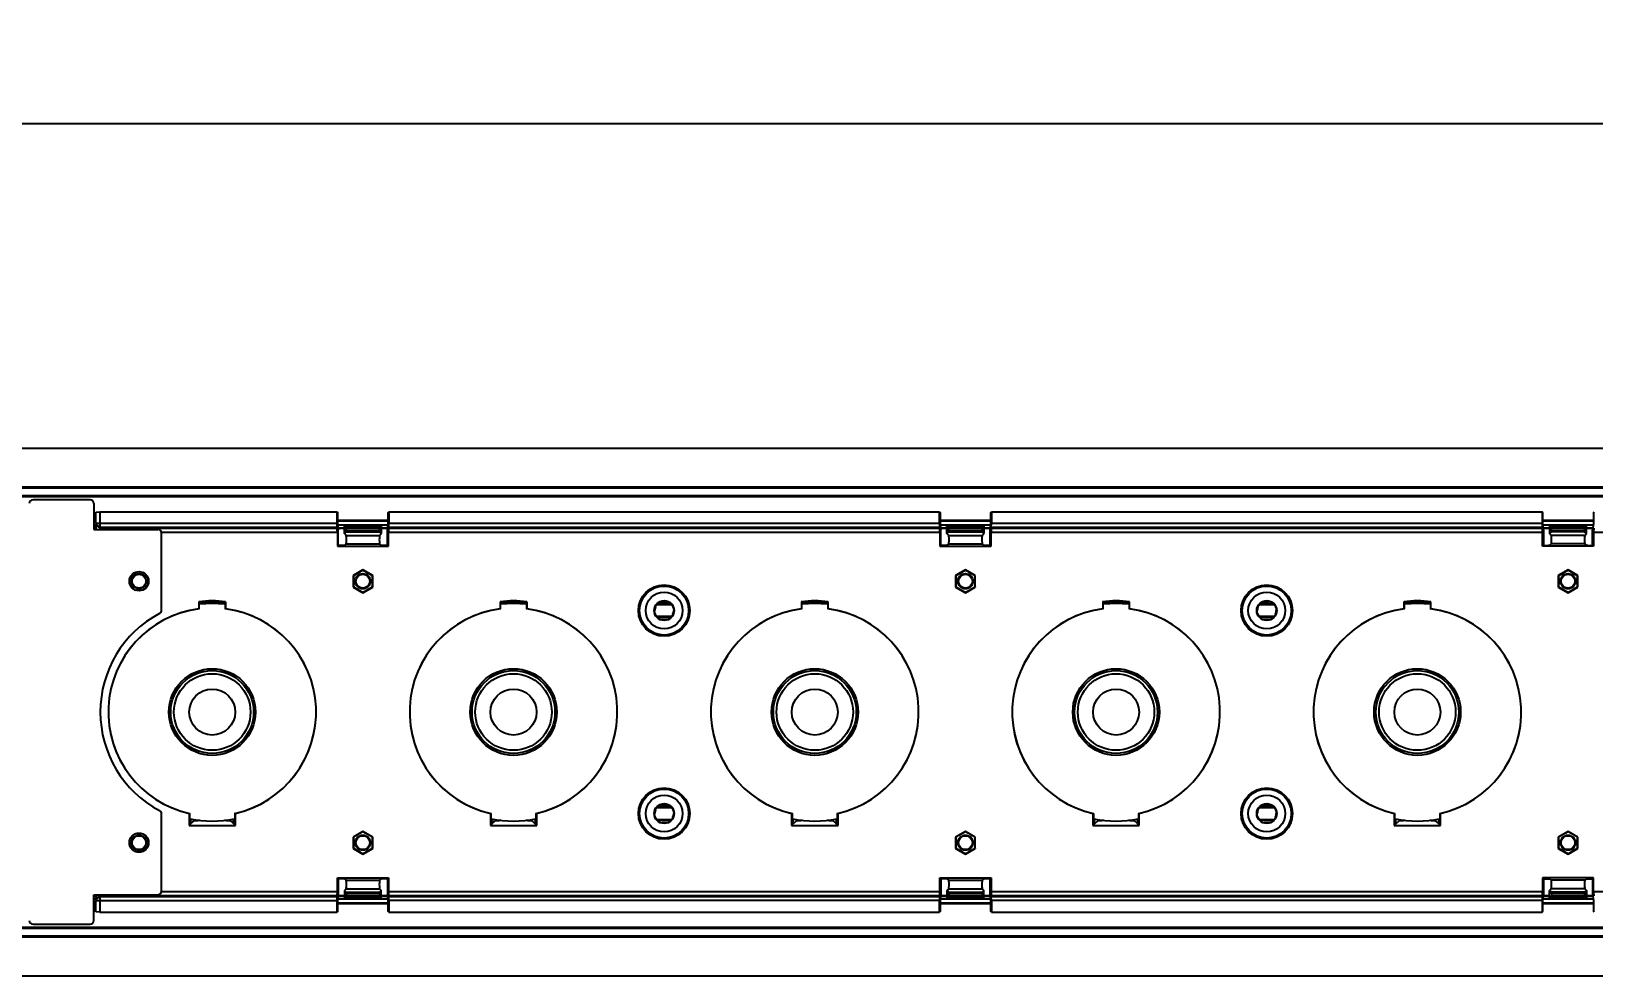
# Model space of a CAD drawing. Header units: inches. Extents: x 2.5 to 102.3, y 2 to 82.2.
# Drawn here: x 21.87 to 34.57, y 6.39 to 14.07 of the extents above; entities that cross this region are included whole.
import ezdxf

# ---------------------------------------------------------------- set-up
doc = ezdxf.new("R2010")
doc.units = ezdxf.units.IN
doc.header["$MEASUREMENT"] = 0
doc.layers.add('DIM', color=1, linetype='Continuous')
doc.styles.add('Arial', font='arial.ttf')
doc.dimstyles.new('ETC EU Metric & ANSI.50 Stacked', dxfattribs={"dimscale": 2.666667, "dimtxt": 0.5, "dimasz": 0.625, "dimexe": 0.5, "dimexo": 0.5, "dimgap": 0.166667, "dimtad": 0, "dimtih": 1, "dimtoh": 1, "dimdec": 0, "dimlfac": 25.4, "dimzin": 4, "dimdsep": 46, "dimtxsty": 'Arial', "dimcen": 0.25, "dimadec": 0, "dimazin": 0, "dimtfac": 0.75, "dimtdec": 0, "dimtofl": 0, "dimtmove": 0, "dimatfit": 3, "dimfxl": 1, "dimtolj": 1, "dimtzin": 0, "dimarcsym": 0})

# ---------------------------------------------------------------- blocks, each defined once
blk = doc.blocks.new('*D1')
at = {"layer": 'Defpoints', "color": 0, "transparency": 16777216}
for p in [(80.911, 13.319), (2.513, 10.68), (80.911, 10.68)]:
    blk.add_point(p, dxfattribs=at)
at = {"layer": 'DIM', "color": 0, "lineweight": -2, "transparency": 16777216}
for p, q in [((2.513, 11.18), (2.513, 13.819)), ((80.911, 11.18), (80.911, 13.819)), ((3.138, 13.319), (40.247, 13.319)), ((80.286, 13.319), (43.177, 13.319))]:
    blk.add_line(p, q, dxfattribs=at)
at = {"layer": 'DIM', "color": 0, "transparency": 16777216}
for points in [[(3.138, 13.424), (3.138, 13.215), (2.513, 13.319)], [(80.286, 13.424), (80.286, 13.215), (80.911, 13.319)]]:
    blk.add_solid(points, dxfattribs=at)
at = {"layer": 'DIM', "color": 0, "transparency": 16777216, "char_height": 0.5, "attachment_point": 5, "style": 'Arial'}
for s, insert in [('\\A1;1991mm', (41.712, 13.741)), ('\\A1;[78.40"]', (41.712, 12.832))]:
    blk.add_mtext(s, dxfattribs=dict(at, insert=insert))

msp = doc.modelspace()

# ---------------------------------------------------------------- linework, layer by layer
for p, q in [((3.363, 10.68), (80.063, 10.68)), ((3.363, 10.367), (80.063, 10.367)), ((80.063, 10.355), (3.363, 10.355)), ((3.363, 10.295), (80.063, 10.295)), ((80.063, 10.285), (3.363, 10.285)), ((22.345, 10.261), (21.882, 10.261)), ((22.376, 10.23), (22.376, 10.021)), ((22.376, 10.096), (22.393, 10.096)), ((22.393, 10.087), (22.376, 10.087)), ((22.376, 10.057), (22.394, 10.057)), ((22.394, 10.055), (22.376, 10.055)), ((22.393, 10.161), (22.423, 10.163)), ((22.393, 10.07), (22.393, 10.161)), ((22.393, 10.07), (24.353, 10.07)), ((22.394, 10.061), (22.423, 10.036)), ((22.394, 10.055), (22.394, 10.061)), ((22.394, 10.055), (22.423, 10.03)), ((22.423, 10.163), (24.353, 10.163)), ((22.423, 10.163), (22.423, 10.021)), ((24.353, 10.07), (24.353, 10.163)), ((24.353, 10.163), (24.358, 10.157)), ((24.358, 10.157), (24.358, 10.068)), ((24.358, 10.096), (24.769, 10.096)), ((24.769, 10.087), (24.358, 10.087)), ((24.358, 10.068), (24.363, 10.018)), ((24.359, 10.057), (24.768, 10.057)), ((24.768, 10.055), (24.359, 10.055)), ((24.413, 9.986), (24.413, 10.055)), ((24.428, 10.041), (24.414, 10.055)), ((24.428, 10.041), (24.698, 10.041)), ((24.698, 10.041), (24.713, 10.055)), ((24.713, 10.055), (24.713, 9.986)), ((24.763, 10.018), (24.769, 10.068)), ((24.769, 10.157), (24.774, 10.163)), ((24.769, 10.068), (24.769, 10.157)), ((24.774, 10.163), (24.774, 10.07)), ((24.774, 10.163), (29.253, 10.163)), ((24.774, 10.07), (29.253, 10.07)), ((29.253, 10.07), (29.253, 10.163)), ((29.253, 10.163), (29.258, 10.157)), ((29.258, 10.157), (29.258, 10.068)), ((29.258, 10.096), (29.669, 10.096)), ((29.669, 10.087), (29.258, 10.087)), ((29.258, 10.068), (29.263, 10.018)), ((29.259, 10.057), (29.668, 10.057)), ((29.668, 10.055), (29.259, 10.055)), ((29.313, 9.986), (29.313, 10.055)), ((29.328, 10.041), (29.314, 10.055)), ((29.328, 10.041), (29.598, 10.041)), ((29.598, 10.041), (29.613, 10.055)), ((29.613, 10.055), (29.613, 9.986)), ((29.663, 10.018), (29.669, 10.068)), ((29.669, 10.157), (29.674, 10.163)), ((29.669, 10.068), (29.669, 10.157)), ((29.674, 10.163), (29.674, 10.07)), ((29.674, 10.163), (34.153, 10.163)), ((29.674, 10.07), (34.153, 10.07)), ((34.153, 10.163), (34.153, 10.07)), ((34.158, 10.157), (34.153, 10.163)), ((34.158, 10.068), (34.158, 10.157)), ((34.158, 10.096), (34.569, 10.096)), ((34.569, 10.087), (34.158, 10.087)), ((34.163, 10.018), (34.158, 10.068)), ((34.159, 10.057), (34.568, 10.057)), ((34.568, 10.055), (34.159, 10.055)), ((34.213, 10.055), (34.213, 9.986)), ((34.228, 10.041), (34.214, 10.055)), ((34.498, 10.041), (34.228, 10.041)), ((34.498, 10.041), (34.513, 10.055)), ((34.513, 9.986), (34.513, 10.055)), ((34.569, 10.068), (34.563, 10.018)), ((34.574, 10.163), (34.569, 10.157)), ((34.569, 10.157), (34.569, 10.068)), ((22.376, 10.034), (22.395, 10.034)), ((22.376, 10.031), (22.395, 10.031)), ((22.376, 10.021), (22.895, 10.021)), ((24.354, 10.036), (22.423, 10.036)), ((22.423, 10.03), (24.355, 10.03)), ((24.356, 9.996), (22.925, 9.996)), ((22.926, 9.364), (22.926, 9.99)), ((24.355, 10.03), (24.354, 10.036)), ((24.356, 9.996), (24.356, 9.884)), ((24.362, 10.034), (24.413, 10.034)), ((24.362, 10.031), (24.413, 10.031)), ((24.363, 9.891), (24.363, 10.018)), ((24.413, 9.986), (24.428, 10.001)), ((24.427, 9.972), (24.413, 9.986)), ((24.427, 9.972), (24.699, 9.972)), ((24.428, 10.001), (24.698, 10.001)), ((24.429, 10.011), (24.429, 10.031)), ((24.429, 10.031), (24.698, 10.031)), ((24.429, 10.011), (24.698, 10.011)), ((24.698, 10.011), (24.698, 10.031)), ((24.713, 9.986), (24.698, 10.001)), ((24.699, 9.972), (24.713, 9.986)), ((24.713, 10.034), (24.765, 10.034)), ((24.713, 10.031), (24.765, 10.031)), ((24.763, 9.891), (24.763, 10.018)), ((24.771, 9.884), (24.771, 9.996)), ((29.256, 9.996), (24.771, 9.996)), ((24.773, 10.036), (24.772, 10.03)), ((24.772, 10.03), (29.255, 10.03)), ((29.254, 10.036), (24.773, 10.036)), ((29.255, 10.03), (29.254, 10.036)), ((29.256, 9.996), (29.256, 9.884)), ((29.262, 10.034), (29.313, 10.034)), ((29.262, 10.031), (29.313, 10.031)), ((29.263, 9.891), (29.263, 10.018)), ((29.313, 9.986), (29.328, 10.001)), ((29.327, 9.972), (29.313, 9.986)), ((29.327, 9.972), (29.599, 9.972)), ((29.328, 10.001), (29.598, 10.001)), ((29.329, 10.031), (29.598, 10.031)), ((29.329, 10.011), (29.329, 10.031)), ((29.329, 10.011), (29.598, 10.011)), ((29.598, 10.011), (29.598, 10.031)), ((29.613, 9.986), (29.598, 10.001)), ((29.599, 9.972), (29.613, 9.986)), ((29.613, 10.034), (29.665, 10.034)), ((29.613, 10.031), (29.665, 10.031)), ((29.663, 9.891), (29.663, 10.018)), ((29.671, 9.884), (29.671, 9.996)), ((34.156, 9.996), (29.671, 9.996)), ((29.673, 10.036), (29.672, 10.03)), ((29.672, 10.03), (34.155, 10.03)), ((34.154, 10.036), (29.673, 10.036)), ((34.154, 10.036), (34.155, 10.03)), ((34.156, 9.884), (34.156, 9.996)), ((34.162, 10.034), (34.213, 10.034)), ((34.162, 10.031), (34.213, 10.031)), ((34.163, 10.018), (34.163, 9.891)), ((34.213, 9.986), (34.228, 10.001)), ((34.227, 9.972), (34.213, 9.986)), ((34.499, 9.972), (34.227, 9.972)), ((34.498, 10.001), (34.228, 10.001)), ((34.498, 10.031), (34.229, 10.031)), ((34.229, 10.011), (34.229, 10.031)), ((34.498, 10.011), (34.229, 10.011)), ((34.498, 10.011), (34.498, 10.031)), ((34.513, 9.986), (34.498, 10.001)), ((34.499, 9.972), (34.513, 9.986)), ((34.513, 10.034), (34.565, 10.034)), ((34.513, 10.031), (34.565, 10.031)), ((34.563, 9.891), (34.563, 10.018)), ((34.571, 9.996), (34.571, 9.884)), ((39.056, 9.996), (34.571, 9.996)), ((24.356, 9.884), (24.363, 9.891)), ((24.356, 9.884), (24.771, 9.884)), ((24.413, 9.891), (24.363, 9.891)), ((24.413, 9.891), (24.427, 9.903)), ((24.427, 9.903), (24.699, 9.903)), ((24.713, 9.891), (24.699, 9.903)), ((24.763, 9.891), (24.713, 9.891)), ((24.771, 9.884), (24.763, 9.891)), ((29.256, 9.884), (29.263, 9.891)), ((29.256, 9.884), (29.671, 9.884)), ((29.313, 9.891), (29.263, 9.891)), ((29.313, 9.891), (29.327, 9.903)), ((29.327, 9.903), (29.599, 9.903)), ((29.613, 9.891), (29.599, 9.903)), ((29.663, 9.891), (29.613, 9.891)), ((29.671, 9.884), (29.663, 9.891)), ((34.156, 9.884), (34.163, 9.891)), ((34.571, 9.884), (34.156, 9.884)), ((34.163, 9.891), (34.204, 9.891)), ((34.214, 9.892), (34.227, 9.903)), ((34.499, 9.903), (34.227, 9.903)), ((34.513, 9.892), (34.499, 9.903)), ((34.523, 9.891), (34.563, 9.891)), ((34.571, 9.884), (34.563, 9.891)), ((22.713, 9.671), (22.696, 9.661)), ((22.791, 9.661), (22.774, 9.671)), ((24.563, 9.691), (24.483, 9.645)), ((24.563, 9.688), (24.486, 9.643)), ((24.643, 9.645), (24.563, 9.691)), ((24.563, 9.688), (24.563, 9.691)), ((24.641, 9.643), (24.563, 9.688)), ((29.463, 9.691), (29.383, 9.645)), ((29.463, 9.688), (29.386, 9.643)), ((29.543, 9.645), (29.463, 9.691)), ((29.463, 9.688), (29.463, 9.691)), ((29.541, 9.643), (29.463, 9.688)), ((34.363, 9.691), (34.283, 9.645)), ((34.363, 9.688), (34.286, 9.643)), ((34.443, 9.645), (34.363, 9.691)), ((34.363, 9.688), (34.363, 9.691)), ((34.441, 9.643), (34.363, 9.688)), ((22.666, 9.609), (22.666, 9.589)), ((22.696, 9.537), (22.713, 9.527)), ((22.774, 9.527), (22.791, 9.537)), ((22.821, 9.589), (22.821, 9.609)), ((24.483, 9.645), (24.483, 9.552)), ((24.486, 9.643), (24.483, 9.645)), ((24.486, 9.554), (24.483, 9.552)), ((24.483, 9.552), (24.563, 9.506)), ((24.486, 9.643), (24.486, 9.554)), ((24.486, 9.554), (24.563, 9.509)), ((24.563, 9.509), (24.641, 9.554)), ((24.563, 9.506), (24.643, 9.552)), ((24.641, 9.643), (24.643, 9.645)), ((24.641, 9.554), (24.641, 9.643)), ((24.641, 9.554), (24.643, 9.552)), ((24.643, 9.552), (24.643, 9.645)), ((29.383, 9.645), (29.383, 9.552)), ((29.386, 9.643), (29.383, 9.645)), ((29.386, 9.554), (29.383, 9.552)), ((29.383, 9.552), (29.463, 9.506)), ((29.386, 9.643), (29.386, 9.554)), ((29.386, 9.554), (29.463, 9.509)), ((29.463, 9.509), (29.541, 9.554)), ((29.463, 9.506), (29.543, 9.552)), ((29.541, 9.643), (29.543, 9.645)), ((29.541, 9.554), (29.541, 9.643)), ((29.541, 9.554), (29.543, 9.552)), ((29.543, 9.552), (29.543, 9.645)), ((34.283, 9.645), (34.283, 9.552)), ((34.286, 9.643), (34.283, 9.645)), ((34.286, 9.554), (34.283, 9.552)), ((34.283, 9.552), (34.363, 9.506)), ((34.286, 9.643), (34.286, 9.554)), ((34.286, 9.554), (34.363, 9.509)), ((34.363, 9.509), (34.441, 9.554)), ((34.363, 9.506), (34.443, 9.552)), ((34.441, 9.643), (34.443, 9.645)), ((34.441, 9.554), (34.441, 9.643)), ((34.441, 9.554), (34.443, 9.552)), ((34.443, 9.552), (34.443, 9.645)), ((23.238, 9.424), (23.229, 9.433)), ((23.229, 9.433), (23.229, 9.374)), ((23.233, 9.374), (23.233, 9.421)), ((23.237, 9.416), (23.338, 9.422)), ((23.24, 9.424), (23.24, 9.424)), ((23.24, 9.424), (23.24, 9.416)), ((23.338, 9.422), (23.44, 9.416)), ((23.437, 9.424), (23.437, 9.424)), ((23.437, 9.416), (23.437, 9.424)), ((23.438, 9.424), (23.448, 9.433)), ((23.444, 9.421), (23.444, 9.374)), ((23.448, 9.374), (23.448, 9.433)), ((24.563, 9.509), (24.563, 9.506)), ((25.688, 9.424), (25.679, 9.433)), ((25.679, 9.433), (25.679, 9.374)), ((25.683, 9.374), (25.683, 9.421)), ((25.687, 9.416), (25.788, 9.422)), ((25.69, 9.424), (25.69, 9.424)), ((25.69, 9.424), (25.69, 9.416)), ((25.788, 9.422), (25.89, 9.416)), ((25.887, 9.424), (25.887, 9.424)), ((25.887, 9.416), (25.887, 9.424)), ((25.888, 9.424), (25.898, 9.433)), ((25.894, 9.421), (25.894, 9.374)), ((25.898, 9.374), (25.898, 9.433)), ((26.952, 9.409), (27.073, 9.409)), ((26.984, 9.433), (26.959, 9.417)), ((27.07, 9.414), (26.963, 9.414)), ((26.965, 9.416), (27.069, 9.416)), ((26.979, 9.43), (27.034, 9.43)), ((26.982, 9.432), (27.03, 9.432)), ((27.044, 9.433), (27.014, 9.439)), ((27.086, 9.39), (27.069, 9.416)), ((28.129, 9.433), (28.129, 9.374)), ((28.138, 9.424), (28.129, 9.433)), ((28.133, 9.374), (28.133, 9.421)), ((28.137, 9.416), (28.238, 9.422)), ((28.14, 9.424), (28.14, 9.424)), ((28.14, 9.424), (28.14, 9.416)), ((28.238, 9.422), (28.34, 9.416)), ((28.337, 9.424), (28.337, 9.424)), ((28.337, 9.416), (28.337, 9.424)), ((28.338, 9.424), (28.348, 9.433)), ((28.344, 9.421), (28.344, 9.374)), ((28.348, 9.374), (28.348, 9.433)), ((29.463, 9.509), (29.463, 9.506)), ((30.579, 9.433), (30.579, 9.374)), ((30.588, 9.424), (30.579, 9.433)), ((30.583, 9.374), (30.583, 9.421)), ((30.587, 9.416), (30.688, 9.422)), ((30.59, 9.424), (30.59, 9.424)), ((30.59, 9.424), (30.59, 9.416)), ((30.688, 9.422), (30.79, 9.416)), ((30.787, 9.424), (30.787, 9.424)), ((30.787, 9.416), (30.787, 9.424)), ((30.788, 9.424), (30.798, 9.433)), ((30.794, 9.421), (30.794, 9.374)), ((30.798, 9.374), (30.798, 9.433)), ((31.852, 9.409), (31.973, 9.409)), ((31.884, 9.433), (31.859, 9.417)), ((31.97, 9.414), (31.863, 9.414)), ((31.865, 9.416), (31.969, 9.416)), ((31.879, 9.43), (31.934, 9.43)), ((31.882, 9.432), (31.93, 9.432)), ((31.944, 9.433), (31.914, 9.439)), ((31.986, 9.39), (31.969, 9.416)), ((33.029, 9.433), (33.029, 9.374)), ((33.038, 9.424), (33.029, 9.433)), ((33.033, 9.374), (33.033, 9.421)), ((33.037, 9.416), (33.138, 9.422)), ((33.04, 9.424), (33.04, 9.424)), ((33.04, 9.424), (33.04, 9.416)), ((33.138, 9.422), (33.24, 9.416)), ((33.237, 9.424), (33.237, 9.424)), ((33.237, 9.416), (33.237, 9.424)), ((33.238, 9.424), (33.248, 9.433)), ((33.244, 9.421), (33.244, 9.374)), ((33.248, 9.374), (33.248, 9.433)), ((34.363, 9.509), (34.363, 9.506)), ((26.942, 9.392), (26.935, 9.362)), ((26.941, 9.332), (26.958, 9.306)), ((26.953, 9.314), (27.076, 9.314)), ((26.956, 9.309), (27.071, 9.309)), ((27.069, 9.306), (26.958, 9.306)), ((26.977, 9.292), (27.048, 9.292)), ((26.983, 9.289), (27.013, 9.283)), ((27.043, 9.289), (27.068, 9.306)), ((31.842, 9.392), (31.835, 9.362)), ((31.841, 9.332), (31.858, 9.306)), ((31.853, 9.314), (31.976, 9.314)), ((31.856, 9.309), (31.971, 9.309)), ((31.969, 9.306), (31.858, 9.306)), ((31.877, 9.292), (31.948, 9.292)), ((31.883, 9.289), (31.913, 9.283)), ((31.943, 9.289), (31.968, 9.306)), ((27.074, 7.758), (26.951, 7.758)), ((26.953, 7.761), (27.072, 7.761)), ((27.07, 7.764), (26.956, 7.764)), ((26.958, 7.766), (27.069, 7.766)), ((26.984, 7.783), (26.959, 7.767)), ((26.979, 7.78), (27.05, 7.78)), ((27.044, 7.783), (27.014, 7.789)), ((27.086, 7.74), (27.069, 7.766)), ((31.974, 7.758), (31.851, 7.758)), ((31.853, 7.761), (31.972, 7.761)), ((31.97, 7.764), (31.856, 7.764)), ((31.858, 7.766), (31.969, 7.766)), ((31.884, 7.783), (31.859, 7.767)), ((31.879, 7.78), (31.95, 7.78)), ((31.944, 7.783), (31.914, 7.789)), ((31.986, 7.74), (31.969, 7.766)), ((22.926, 7.082), (22.926, 7.708)), ((23.15, 7.712), (23.15, 7.615)), ((23.15, 7.615), (23.163, 7.628)), ((23.156, 7.664), (23.156, 7.712)), ((23.163, 7.628), (23.163, 7.66)), ((23.165, 7.63), (23.193, 7.654)), ((23.193, 7.654), (23.193, 7.662)), ((23.193, 7.654), (23.225, 7.654)), ((23.451, 7.654), (23.484, 7.654)), ((23.484, 7.654), (23.484, 7.662)), ((23.512, 7.63), (23.484, 7.654)), ((23.513, 7.644), (23.496, 7.644)), ((23.513, 7.66), (23.513, 7.628)), ((23.527, 7.615), (23.513, 7.628)), ((23.521, 7.712), (23.521, 7.664)), ((23.527, 7.615), (23.527, 7.712)), ((25.6, 7.712), (25.6, 7.615)), ((25.6, 7.615), (25.613, 7.628)), ((25.606, 7.664), (25.606, 7.712)), ((25.613, 7.628), (25.613, 7.66)), ((25.631, 7.644), (25.613, 7.644)), ((25.615, 7.63), (25.643, 7.654)), ((25.643, 7.654), (25.643, 7.662)), ((25.643, 7.654), (25.675, 7.654)), ((25.901, 7.654), (25.934, 7.654)), ((25.934, 7.654), (25.934, 7.662)), ((25.962, 7.63), (25.934, 7.654)), ((25.963, 7.66), (25.963, 7.628)), ((25.977, 7.615), (25.963, 7.628)), ((25.971, 7.712), (25.971, 7.664)), ((25.977, 7.615), (25.977, 7.712)), ((26.942, 7.742), (26.935, 7.712)), ((26.941, 7.682), (26.958, 7.656)), ((26.953, 7.663), (27.075, 7.663)), ((26.956, 7.659), (27.064, 7.659)), ((27.062, 7.656), (26.958, 7.656)), ((26.983, 7.639), (27.013, 7.633)), ((26.993, 7.642), (27.048, 7.642)), ((26.997, 7.641), (27.045, 7.641)), ((27.043, 7.639), (27.068, 7.656)), ((28.05, 7.712), (28.05, 7.615)), ((28.05, 7.615), (28.063, 7.628)), ((28.056, 7.664), (28.056, 7.712)), ((28.063, 7.628), (28.063, 7.66)), ((28.065, 7.63), (28.093, 7.654)), ((28.093, 7.654), (28.093, 7.662)), ((28.093, 7.654), (28.125, 7.654)), ((28.351, 7.654), (28.384, 7.654)), ((28.384, 7.654), (28.384, 7.662)), ((28.412, 7.63), (28.384, 7.654)), ((28.413, 7.66), (28.413, 7.628)), ((28.427, 7.615), (28.413, 7.628)), ((28.421, 7.712), (28.421, 7.664)), ((28.427, 7.615), (28.427, 7.712)), ((30.5, 7.712), (30.5, 7.615)), ((30.5, 7.615), (30.513, 7.628)), ((30.506, 7.664), (30.506, 7.712)), ((30.513, 7.628), (30.513, 7.66)), ((30.515, 7.63), (30.543, 7.654)), ((30.543, 7.654), (30.543, 7.662)), ((30.543, 7.654), (30.575, 7.654)), ((30.801, 7.654), (30.834, 7.654)), ((30.834, 7.654), (30.834, 7.662)), ((30.862, 7.63), (30.834, 7.654)), ((30.863, 7.66), (30.863, 7.628)), ((30.877, 7.615), (30.863, 7.628)), ((30.871, 7.712), (30.871, 7.664)), ((30.877, 7.615), (30.877, 7.712)), ((31.842, 7.742), (31.835, 7.712)), ((31.841, 7.682), (31.858, 7.656)), ((31.853, 7.663), (31.975, 7.663)), ((31.856, 7.659), (31.964, 7.659)), ((31.962, 7.656), (31.858, 7.656)), ((31.883, 7.639), (31.913, 7.633)), ((31.893, 7.642), (31.948, 7.642)), ((31.897, 7.641), (31.945, 7.641)), ((31.943, 7.639), (31.968, 7.656)), ((32.95, 7.712), (32.95, 7.615)), ((32.95, 7.615), (32.963, 7.628)), ((32.956, 7.664), (32.956, 7.712)), ((32.963, 7.628), (32.963, 7.66)), ((32.965, 7.63), (32.993, 7.654)), ((32.993, 7.654), (32.993, 7.662)), ((32.993, 7.654), (33.025, 7.654)), ((33.251, 7.654), (33.284, 7.654)), ((33.284, 7.654), (33.284, 7.662)), ((33.312, 7.63), (33.284, 7.654)), ((33.313, 7.66), (33.313, 7.628)), ((33.327, 7.615), (33.313, 7.628)), ((33.321, 7.712), (33.321, 7.664)), ((33.327, 7.615), (33.327, 7.712)), ((22.713, 7.546), (22.696, 7.536)), ((22.791, 7.536), (22.774, 7.546)), ((23.15, 7.615), (23.527, 7.615)), ((24.563, 7.566), (24.483, 7.52)), ((24.483, 7.52), (24.483, 7.427)), ((24.486, 7.518), (24.483, 7.52)), ((24.563, 7.563), (24.486, 7.518)), ((24.486, 7.518), (24.486, 7.429)), ((24.643, 7.52), (24.563, 7.566)), ((24.563, 7.563), (24.563, 7.566)), ((24.641, 7.518), (24.563, 7.563)), ((24.641, 7.518), (24.643, 7.52)), ((24.641, 7.429), (24.641, 7.518)), ((24.643, 7.427), (24.643, 7.52)), ((25.6, 7.615), (25.977, 7.615)), ((28.05, 7.615), (28.427, 7.615)), ((29.463, 7.566), (29.383, 7.52)), ((29.383, 7.52), (29.383, 7.427)), ((29.386, 7.518), (29.383, 7.52)), ((29.463, 7.563), (29.386, 7.518)), ((29.386, 7.518), (29.386, 7.429)), ((29.543, 7.52), (29.463, 7.566)), ((29.463, 7.563), (29.463, 7.566)), ((29.541, 7.518), (29.463, 7.563)), ((29.541, 7.518), (29.543, 7.52)), ((29.541, 7.429), (29.541, 7.518)), ((29.543, 7.427), (29.543, 7.52)), ((30.5, 7.615), (30.877, 7.615)), ((32.95, 7.615), (33.327, 7.615)), ((34.363, 7.566), (34.283, 7.52)), ((34.283, 7.52), (34.283, 7.427)), ((34.286, 7.518), (34.283, 7.52)), ((34.363, 7.563), (34.286, 7.518)), ((34.286, 7.518), (34.286, 7.429)), ((34.443, 7.52), (34.363, 7.566)), ((34.363, 7.563), (34.363, 7.566)), ((34.441, 7.518), (34.363, 7.563)), ((34.441, 7.518), (34.443, 7.52)), ((34.441, 7.429), (34.441, 7.518)), ((34.443, 7.427), (34.443, 7.52)), ((22.666, 7.484), (22.666, 7.464)), ((22.696, 7.412), (22.713, 7.402)), ((22.774, 7.402), (22.791, 7.412)), ((22.821, 7.464), (22.821, 7.484)), ((24.486, 7.429), (24.483, 7.427)), ((24.483, 7.427), (24.563, 7.381)), ((24.486, 7.429), (24.563, 7.384)), ((24.563, 7.384), (24.641, 7.429)), ((24.563, 7.381), (24.643, 7.427)), ((24.563, 7.384), (24.563, 7.381)), ((24.641, 7.429), (24.643, 7.427)), ((29.386, 7.429), (29.383, 7.427)), ((29.383, 7.427), (29.463, 7.381)), ((29.386, 7.429), (29.463, 7.384)), ((29.463, 7.384), (29.541, 7.429)), ((29.463, 7.381), (29.543, 7.427)), ((29.463, 7.384), (29.463, 7.381)), ((29.541, 7.429), (29.543, 7.427)), ((34.286, 7.429), (34.283, 7.427)), ((34.283, 7.427), (34.363, 7.381)), ((34.286, 7.429), (34.363, 7.384)), ((34.363, 7.384), (34.441, 7.429)), ((34.363, 7.381), (34.443, 7.427)), ((34.363, 7.384), (34.363, 7.381)), ((34.441, 7.429), (34.443, 7.427)), ((24.356, 7.076), (24.356, 7.189)), ((24.356, 7.189), (24.363, 7.181)), ((24.356, 7.189), (24.771, 7.189)), ((24.363, 7.181), (24.363, 7.054)), ((24.413, 7.181), (24.363, 7.181)), ((24.413, 7.181), (24.427, 7.17)), ((24.427, 7.17), (24.699, 7.17)), ((24.713, 7.181), (24.699, 7.17)), ((24.763, 7.181), (24.713, 7.181)), ((24.771, 7.189), (24.763, 7.181)), ((24.763, 7.181), (24.763, 7.054)), ((24.771, 7.189), (24.771, 7.076)), ((29.256, 7.076), (29.256, 7.189)), ((29.256, 7.189), (29.263, 7.181)), ((29.256, 7.189), (29.671, 7.189)), ((29.263, 7.181), (29.263, 7.054)), ((29.313, 7.181), (29.263, 7.181)), ((29.313, 7.181), (29.327, 7.17)), ((29.327, 7.17), (29.599, 7.17)), ((29.613, 7.181), (29.599, 7.17)), ((29.663, 7.181), (29.613, 7.181)), ((29.671, 7.189), (29.663, 7.181)), ((29.663, 7.054), (29.663, 7.181)), ((29.671, 7.189), (29.671, 7.076)), ((34.156, 7.189), (34.156, 7.076)), ((34.156, 7.189), (34.163, 7.181)), ((34.571, 7.189), (34.156, 7.189)), ((34.163, 7.181), (34.163, 7.054)), ((34.163, 7.181), (34.213, 7.181)), ((34.213, 7.181), (34.227, 7.17)), ((34.499, 7.17), (34.227, 7.17)), ((34.513, 7.181), (34.499, 7.17)), ((34.513, 7.181), (34.563, 7.181)), ((34.571, 7.189), (34.563, 7.181)), ((34.563, 7.181), (34.563, 7.054)), ((34.571, 7.076), (34.571, 7.189)), ((22.376, 7.051), (22.895, 7.051)), ((22.376, 6.842), (22.376, 7.051)), ((22.395, 7.041), (22.376, 7.041)), ((22.395, 7.038), (22.376, 7.038)), ((22.376, 7.017), (22.394, 7.017)), ((22.394, 7.015), (22.376, 7.015)), ((22.393, 6.912), (22.393, 7.003)), ((22.393, 7.003), (24.353, 7.003)), ((22.394, 7.017), (22.423, 7.042)), ((22.394, 7.011), (22.423, 7.036)), ((22.394, 7.011), (22.394, 7.017)), ((22.423, 7.051), (22.423, 6.909)), ((24.355, 7.042), (22.423, 7.042)), ((22.423, 7.036), (24.354, 7.036)), ((22.925, 7.076), (24.356, 7.076)), ((24.353, 6.909), (24.353, 7.003)), ((24.354, 7.036), (24.355, 7.042)), ((24.363, 7.054), (24.358, 7.004)), ((24.358, 7.004), (24.358, 6.915)), ((24.359, 7.017), (24.768, 7.017)), ((24.768, 7.015), (24.359, 7.015)), ((24.413, 7.041), (24.362, 7.041)), ((24.413, 7.038), (24.362, 7.038)), ((24.427, 7.1), (24.413, 7.086)), ((24.413, 7.086), (24.413, 7.017)), ((24.413, 7.086), (24.428, 7.071)), ((24.428, 7.031), (24.414, 7.017)), ((24.427, 7.1), (24.699, 7.1)), ((24.428, 7.071), (24.698, 7.071)), ((24.428, 7.031), (24.698, 7.031)), ((24.429, 7.061), (24.429, 7.041)), ((24.429, 7.061), (24.698, 7.061)), ((24.429, 7.041), (24.698, 7.041)), ((24.713, 7.086), (24.698, 7.071)), ((24.698, 7.061), (24.698, 7.041)), ((24.698, 7.031), (24.713, 7.017)), ((24.699, 7.1), (24.713, 7.086)), ((24.713, 7.017), (24.713, 7.086)), ((24.765, 7.041), (24.713, 7.041)), ((24.765, 7.038), (24.713, 7.038)), ((24.769, 7.004), (24.763, 7.054)), ((24.769, 6.915), (24.769, 7.004)), ((24.771, 7.076), (29.256, 7.076)), ((24.772, 7.042), (24.773, 7.036)), ((29.255, 7.042), (24.772, 7.042)), ((24.773, 7.036), (29.254, 7.036)), ((24.774, 7.003), (24.774, 6.909)), ((29.253, 7.003), (24.774, 7.003)), ((29.253, 6.909), (29.253, 7.003)), ((29.254, 7.036), (29.255, 7.042)), ((29.263, 7.054), (29.258, 7.004)), ((29.258, 7.004), (29.258, 6.915)), ((29.259, 7.017), (29.668, 7.017)), ((29.668, 7.015), (29.259, 7.015)), ((29.313, 7.041), (29.262, 7.041)), ((29.313, 7.038), (29.262, 7.038)), ((29.327, 7.1), (29.313, 7.086)), ((29.313, 7.086), (29.313, 7.017)), ((29.313, 7.086), (29.328, 7.071)), ((29.328, 7.031), (29.314, 7.017)), ((29.327, 7.1), (29.599, 7.1)), ((29.328, 7.071), (29.598, 7.071)), ((29.328, 7.031), (29.598, 7.031)), ((29.329, 7.061), (29.329, 7.041)), ((29.329, 7.061), (29.598, 7.061)), ((29.329, 7.041), (29.598, 7.041)), ((29.613, 7.086), (29.598, 7.071)), ((29.598, 7.061), (29.598, 7.041)), ((29.598, 7.031), (29.613, 7.017)), ((29.599, 7.1), (29.613, 7.086)), ((29.613, 7.017), (29.613, 7.086)), ((29.665, 7.041), (29.613, 7.041)), ((29.665, 7.038), (29.613, 7.038)), ((29.669, 7.004), (29.663, 7.054)), ((29.669, 6.915), (29.669, 7.004)), ((29.671, 7.076), (34.156, 7.076)), ((29.672, 7.042), (29.673, 7.036)), ((34.155, 7.042), (29.672, 7.042)), ((29.673, 7.036), (34.154, 7.036)), ((29.674, 7.003), (29.674, 6.909)), ((34.153, 7.003), (29.674, 7.003)), ((34.153, 7.003), (34.153, 6.909)), ((34.155, 7.042), (34.154, 7.036)), ((34.158, 7.004), (34.163, 7.054)), ((34.158, 6.915), (34.158, 7.004)), ((34.159, 7.017), (34.568, 7.017)), ((34.568, 7.015), (34.159, 7.015)), ((34.213, 7.041), (34.162, 7.041)), ((34.213, 7.038), (34.162, 7.038)), ((34.227, 7.1), (34.213, 7.086)), ((34.213, 7.086), (34.228, 7.071)), ((34.213, 7.017), (34.213, 7.086)), ((34.228, 7.031), (34.214, 7.017)), ((34.499, 7.1), (34.227, 7.1)), ((34.498, 7.071), (34.228, 7.071)), ((34.498, 7.031), (34.228, 7.031)), ((34.229, 7.061), (34.229, 7.041)), ((34.498, 7.061), (34.229, 7.061)), ((34.498, 7.041), (34.229, 7.041)), ((34.513, 7.086), (34.498, 7.071)), ((34.498, 7.061), (34.498, 7.041)), ((34.498, 7.031), (34.513, 7.017)), ((34.499, 7.1), (34.513, 7.086)), ((34.513, 7.086), (34.513, 7.017)), ((34.565, 7.041), (34.513, 7.041)), ((34.565, 7.038), (34.513, 7.038)), ((34.563, 7.054), (34.569, 7.004)), ((34.569, 7.004), (34.569, 6.915)), ((34.571, 7.076), (39.056, 7.076)), ((22.376, 6.985), (22.393, 6.985)), ((22.393, 6.977), (22.376, 6.977)), ((22.423, 6.909), (22.393, 6.912)), ((22.423, 6.909), (24.353, 6.909)), ((24.358, 6.915), (24.353, 6.909)), ((24.358, 6.985), (24.769, 6.985)), ((24.769, 6.977), (24.358, 6.977)), ((24.774, 6.909), (24.769, 6.915)), ((24.774, 6.909), (29.253, 6.909)), ((29.258, 6.915), (29.253, 6.909)), ((29.258, 6.985), (29.669, 6.985)), ((29.669, 6.977), (29.258, 6.977)), ((29.674, 6.909), (29.669, 6.915)), ((29.674, 6.909), (34.153, 6.909)), ((34.153, 6.909), (34.158, 6.915)), ((34.158, 6.985), (34.569, 6.985)), ((34.569, 6.977), (34.158, 6.977)), ((34.569, 6.915), (34.574, 6.909)), ((3.363, 6.787), (80.063, 6.787)), ((80.063, 6.777), (3.363, 6.777)), ((21.882, 6.811), (22.345, 6.811)), ((3.363, 6.717), (80.063, 6.717)), ((80.063, 6.705), (3.363, 6.705)), ((3.363, 6.393), (80.063, 6.393))]:
    msp.add_line(p, q)
at = {"flags": 128}
for points in [[(23.437, 9.424), (23.438, 9.424), (23.439, 9.424)], [(25.887, 9.424), (25.888, 9.424), (25.889, 9.424)], [(28.337, 9.424), (28.338, 9.424), (28.339, 9.424)], [(30.787, 9.424), (30.788, 9.424), (30.789, 9.424)], [(33.237, 9.424), (33.238, 9.424), (33.239, 9.424)], [(27.085, 9.331), (27.09, 9.346), (27.091, 9.361)], [(31.985, 9.331), (31.99, 9.346), (31.991, 9.361)], [(27.085, 7.681), (27.09, 7.696), (27.091, 7.711)], [(31.985, 7.681), (31.99, 7.696), (31.991, 7.711)]]:
    msp.add_lwpolyline(points, dxfattribs=at)
for centre, radius in [((22.743, 9.599), 0.078), ((22.743, 9.599), 0.062), ((24.563, 9.599), 0.062), ((29.463, 9.599), 0.062), ((34.363, 9.599), 0.062), ((22.743, 9.599), 0.0564), ((24.563, 9.599), 0.0564), ((27.013, 9.361), 0.209), ((27.013, 9.361), 0.199), ((29.463, 9.599), 0.0564), ((31.913, 9.361), 0.209), ((31.913, 9.361), 0.199), ((34.363, 9.599), 0.0564), ((27.013, 9.361), 0.15), ((27.013, 9.361), 0.0809), ((27.013, 9.361), 0.08), ((27.013, 9.361), 0.078), ((31.913, 9.361), 0.15), ((31.913, 9.361), 0.0809), ((31.913, 9.361), 0.08), ((31.913, 9.361), 0.078), ((23.338, 8.536), 0.352), ((23.338, 8.536), 0.337), ((23.338, 8.536), 0.311), ((25.788, 8.536), 0.352), ((25.788, 8.536), 0.337), ((25.788, 8.536), 0.311), ((28.238, 8.536), 0.352), ((28.238, 8.536), 0.337), ((28.238, 8.536), 0.311), ((30.688, 8.536), 0.352), ((30.688, 8.536), 0.337), ((30.688, 8.536), 0.311), ((33.138, 8.536), 0.352), ((33.138, 8.536), 0.337), ((33.138, 8.536), 0.311), ((23.338, 8.536), 0.187), ((25.788, 8.536), 0.187), ((28.238, 8.536), 0.187), ((30.688, 8.536), 0.187), ((33.138, 8.536), 0.187), ((27.013, 7.711), 0.209), ((27.013, 7.711), 0.199), ((31.913, 7.711), 0.209), ((31.913, 7.711), 0.199), ((27.013, 7.711), 0.15), ((27.013, 7.711), 0.0809), ((27.013, 7.711), 0.08), ((27.013, 7.711), 0.078), ((31.913, 7.711), 0.15), ((31.913, 7.711), 0.0809), ((31.913, 7.711), 0.08), ((31.913, 7.711), 0.078), ((22.743, 7.474), 0.078), ((22.743, 7.474), 0.062), ((22.743, 7.474), 0.0564), ((24.563, 7.474), 0.062), ((24.563, 7.474), 0.0564), ((29.463, 7.474), 0.062), ((29.463, 7.474), 0.0564), ((34.363, 7.474), 0.062), ((34.363, 7.474), 0.0564)]:
    msp.add_circle(centre, radius)
for centre, radius, start, end in [((21.882, 10.23), 0.0313, 90, 180), ((22.345, 10.23), 0.0313, 0, 90), ((22.895, 9.99), 0.0313, 0, 90), ((23.338, 8.536), 0.903, 83.0398, 96.9602), ((23.238, 9.419), 0.00491, 73.6254, 95.1704), ((23.338, 8.536), 0.893, 83.6615, 96.3385), ((25.788, 8.536), 0.903, 83.0398, 96.9602), ((25.688, 9.419), 0.00485, 73.4963, 95.2994), ((25.788, 8.536), 0.893, 83.6615, 96.3385), ((28.238, 8.536), 0.903, 83.0398, 96.9602), ((28.138, 9.419), 0.00485, 73.4963, 95.2994), ((28.238, 8.536), 0.893, 83.6615, 96.3385), ((30.688, 8.536), 0.903, 83.0398, 96.9602), ((30.588, 9.419), 0.00493, 73.657, 95.1673), ((30.688, 8.536), 0.893, 83.6615, 96.3385), ((33.138, 8.536), 0.903, 83.0398, 96.9602), ((33.038, 9.419), 0.00488, 73.5664, 95.2294), ((33.138, 8.536), 0.893, 83.6615, 96.3385), ((23.335, 8.536), 0.907, 118.0107, 241.9893), ((23.338, 8.536), 0.845, 97.4403, 257.1306), ((23.338, 8.536), 0.845, 97.1531, 257.538), ((22.895, 9.364), 0.0313, 298.0107, 0), ((23.338, 8.536), 0.845, 282.462, 82.8469), ((23.338, 8.536), 0.845, 282.8694, 82.5597), ((25.788, 8.536), 0.845, 97.4403, 257.1306), ((25.788, 8.536), 0.845, 97.1531, 257.538), ((25.788, 8.536), 0.845, 282.462, 82.8469), ((25.788, 8.536), 0.845, 282.8694, 82.5597), ((28.238, 8.536), 0.845, 97.4403, 257.1306), ((28.238, 8.536), 0.845, 97.1531, 257.538), ((28.238, 8.536), 0.845, 282.462, 82.8469), ((28.238, 8.536), 0.845, 282.8694, 82.5597), ((30.688, 8.536), 0.845, 97.4403, 257.1306), ((30.688, 8.536), 0.845, 97.1531, 257.538), ((30.688, 8.536), 0.845, 282.462, 82.8469), ((30.688, 8.536), 0.845, 282.8694, 82.5597), ((33.138, 8.536), 0.845, 97.4403, 257.1306), ((33.138, 8.536), 0.845, 97.1531, 257.538), ((33.138, 8.536), 0.845, 282.462, 82.8469), ((33.138, 8.536), 0.845, 282.8694, 82.5597), ((22.895, 7.708), 0.0313, 0, 61.9893), ((23.338, 8.536), 0.886, 258.1276, 281.8724), ((25.788, 8.536), 0.886, 258.1276, 281.8724), ((28.238, 8.536), 0.886, 258.1276, 281.8724), ((30.688, 8.536), 0.886, 258.1276, 281.8724), ((33.138, 8.536), 0.886, 258.2324, 281.8724), ((22.895, 7.082), 0.0313, 270, 0), ((21.882, 6.842), 0.0313, 180, 270), ((22.345, 6.842), 0.0313, 270, 0)]:
    msp.add_arc(centre, radius, start, end)
for centre, major_axis, ratio, start_param, end_param in [((22.394, 10.07), (0, 0.0105), 0.05248, 1.570796, 2.539138), ((22.392, 9.996), (0, 0.0713), 0.05248, 5.069643, 5.68073), ((24.355, 10.07), (0, 0.04), 0.069927, 1.570796, 2.582993), ((24.428, 10.031), (0, 0.01), 0.087489, 4.712389, 6.195919), ((24.699, 10.031), (0, 0.01), 0.087489, 0.087266, 1.570796), ((24.771, 10.07), (0, 0.04), 0.069927, 3.700192, 4.712389), ((29.255, 10.07), (0, 0.04), 0.069927, 1.570796, 2.582993), ((29.328, 10.031), (0, 0.01), 0.087489, 4.712389, 6.195919), ((29.599, 10.031), (0, 0.01), 0.087489, 0.087266, 1.570796), ((29.671, 10.07), (0, 0.04), 0.069927, 3.700192, 4.712389), ((34.155, 10.07), (0, 0.04), 0.069927, 1.570796, 2.582993), ((34.228, 10.031), (0, 0.01), 0.087489, 4.712389, 6.195919), ((34.499, 10.031), (0, 0.01), 0.087489, 0.087266, 1.570796), ((24.353, 9.996), (0, 0.04), 0.069927, 4.712389, 5.724586), ((24.427, 9.937), (0, 0.035), 0.087489, 3.211406, 6.195919), ((24.428, 10.011), (0, 0.01), 0.087489, 3.228859, 4.712389), ((24.7, 9.937), (0, 0.035), 0.087489, 0.087266, 3.071779), ((24.699, 10.011), (0, 0.01), 0.087489, 1.570796, 3.054326), ((24.774, 9.996), (0, 0.04), 0.069927, 0.558599, 1.570796), ((29.253, 9.996), (0, 0.04), 0.069927, 4.712389, 5.724586), ((29.327, 9.937), (0, 0.035), 0.087489, 3.211406, 6.195919), ((29.328, 10.011), (0, 0.01), 0.087489, 3.228859, 4.712389), ((29.6, 9.937), (0, 0.035), 0.087489, 0.087266, 3.071779), ((29.599, 10.011), (0, 0.01), 0.087489, 1.570796, 3.054326), ((29.674, 9.996), (0, 0.04), 0.069927, 0.558599, 1.570796), ((34.153, 9.996), (0, 0.04), 0.069927, 4.712389, 5.724586), ((34.227, 9.937), (0, 0.035), 0.087489, 3.211406, 6.195919), ((34.228, 10.011), (0, 0.01), 0.087489, 3.228859, 4.712389), ((34.5, 9.937), (0, 0.035), 0.087489, 0.087266, 3.071779), ((34.499, 10.011), (0, 0.01), 0.087489, 1.570796, 3.054326), ((34.574, 9.996), (0, 0.04), 0.069927, 0.558599, 1.570796), ((34.204, 9.892), (0.01, 0), 0.069927, 4.712389, 6.195919), ((34.523, 9.892), (0.01, 0), 0.069927, 3.228859, 4.712389), ((24.23, 8.536), (1.488, 0), 0.800731, 2.299958, 2.304621), ((22.447, 8.536), (1.488, 0), 0.800731, 0.836972, 0.841634), ((26.68, 8.536), (1.488, 0), 0.800731, 2.299958, 2.304621), ((24.897, 8.536), (1.488, 0), 0.800731, 0.836972, 0.841634), ((29.13, 8.536), (1.488, 0), 0.800731, 2.299958, 2.304621), ((27.347, 8.536), (1.488, 0), 0.800731, 0.836972, 0.841634), ((31.58, 8.536), (1.488, 0), 0.800731, 2.299958, 2.304621), ((29.797, 8.536), (1.488, 0), 0.800731, 0.836972, 0.841634), ((34.03, 8.536), (1.488, 0), 0.800731, 2.299958, 2.304621), ((32.247, 8.536), (1.488, 0), 0.800731, 0.836972, 0.841634), ((23.167, 8.536), (0.858, 0), 0.979895, 1.493818, 1.498858), ((23.51, 8.536), (0.858, 0), 0.979895, 1.642735, 1.647775), ((25.617, 8.536), (0.858, 0), 0.979895, 1.493818, 1.498858), ((25.96, 8.536), (0.858, 0), 0.979895, 1.642735, 1.647775), ((28.067, 8.536), (0.858, 0), 0.979895, 1.493818, 1.498858), ((28.41, 8.536), (0.858, 0), 0.979895, 1.642735, 1.647775), ((30.517, 8.536), (0.858, 0), 0.979895, 1.493818, 1.498858), ((30.86, 8.536), (0.858, 0), 0.979895, 1.642735, 1.647775), ((32.967, 8.536), (0.858, 0), 0.979895, 1.493818, 1.498858), ((33.31, 8.536), (0.858, 0), 0.979895, 1.642735, 1.647775), ((23.22, 8.536), (0.836, 0), 0.989844, 4.629089, 4.636353), ((23.844, 8.536), (1.184, 0), 0.904333, 4.092801, 4.100295), ((23.155, 7.63), (0.01, 0), 0.122785, 5.766147, 6.143559), ((23.338, 7.645), (0.137, 0), 0.122792, 2.398015, 2.540061), ((23.338, 7.645), (0.137, 0), 0.122792, 0.601532, 0.743578), ((23.522, 7.63), (0.01, 0), 0.122785, 3.281219, 3.658631), ((22.833, 8.536), (1.184, 0), 0.904333, 5.324483, 5.331976), ((23.457, 8.536), (0.836, 0), 0.989844, 4.788425, 4.795689), ((25.67, 8.536), (0.836, 0), 0.989844, 4.629089, 4.636353), ((26.294, 8.536), (1.184, 0), 0.904333, 4.092801, 4.100295), ((25.605, 7.63), (0.01, 0), 0.122785, 5.766147, 6.143559), ((25.788, 7.645), (0.137, 0), 0.122792, 2.398015, 2.540061), ((25.788, 7.645), (0.137, 0), 0.122792, 0.601532, 0.743578), ((25.972, 7.63), (0.01, 0), 0.122785, 3.281219, 3.658631), ((25.283, 8.536), (1.184, 0), 0.904333, 5.324483, 5.331976), ((25.907, 8.536), (0.836, 0), 0.989844, 4.788425, 4.795689), ((28.12, 8.536), (0.836, 0), 0.989844, 4.629089, 4.636353), ((28.744, 8.536), (1.184, 0), 0.904333, 4.092801, 4.100295), ((28.055, 7.63), (0.01, 0), 0.122785, 5.766147, 6.143559), ((28.238, 7.645), (0.137, 0), 0.122792, 2.398015, 2.540061), ((28.238, 7.645), (0.137, 0), 0.122792, 0.601532, 0.743578), ((28.422, 7.63), (0.01, 0), 0.122785, 3.281219, 3.658631), ((27.733, 8.536), (1.184, 0), 0.904333, 5.324483, 5.331976), ((28.357, 8.536), (0.836, 0), 0.989844, 4.788425, 4.795689), ((30.57, 8.536), (0.836, 0), 0.989844, 4.629089, 4.636353), ((31.194, 8.536), (1.184, 0), 0.904333, 4.092801, 4.100295), ((30.505, 7.63), (0.01, 0), 0.122785, 5.766147, 6.143559), ((30.688, 7.645), (0.137, 0), 0.122792, 2.398015, 2.540061), ((30.688, 7.645), (0.137, 0), 0.122792, 0.601532, 0.743578), ((30.872, 7.63), (0.01, 0), 0.122785, 3.281219, 3.658631), ((30.183, 8.536), (1.184, 0), 0.904333, 5.324483, 5.331976), ((30.807, 8.536), (0.836, 0), 0.989844, 4.788425, 4.795689), ((33.02, 8.536), (0.836, 0), 0.989844, 4.629089, 4.636353), ((33.644, 8.536), (1.184, 0), 0.904333, 4.092801, 4.100295), ((32.955, 7.63), (0.01, 0), 0.122785, 5.766147, 6.143559), ((33.138, 7.645), (0.137, 0), 0.122792, 2.398015, 2.540061), ((33.138, 7.645), (0.137, 0), 0.122792, 0.601532, 0.743578), ((33.322, 7.63), (0.01, 0), 0.122785, 3.281219, 3.658631), ((32.633, 8.536), (1.184, 0), 0.904333, 5.324483, 5.331976), ((33.257, 8.536), (0.836, 0), 0.989844, 4.788425, 4.795689), ((24.427, 7.135), (0, 0.035), 0.087489, 3.228859, 6.213372), ((24.7, 7.135), (0, 0.035), 0.087489, 0.069813, 3.054326), ((29.327, 7.135), (0, 0.035), 0.087489, 3.228859, 6.213372), ((29.6, 7.135), (0, 0.035), 0.087489, 0.069813, 3.054326), ((34.227, 7.135), (0, 0.035), 0.087489, 3.228859, 6.213372), ((34.5, 7.135), (0, 0.035), 0.087489, 0.069813, 3.054326), ((22.394, 7.003), (0, 0.0105), 0.05248, 0.602455, 1.570796), ((22.392, 7.076), (0, 0.0713), 0.05248, 3.744048, 4.355135), ((24.355, 7.003), (0, 0.04), 0.069927, 0.558599, 1.570796), ((24.353, 7.076), (0, 0.04), 0.069927, 3.700192, 4.712389), ((24.428, 7.061), (0, 0.01), 0.087489, 4.712389, 6.195919), ((24.428, 7.041), (0, 0.01), 0.087489, 3.228859, 4.712389), ((24.699, 7.061), (0, 0.01), 0.087489, 0.087266, 1.570796), ((24.699, 7.041), (0, 0.01), 0.087489, 1.570796, 3.054326), ((24.774, 7.076), (0, 0.04), 0.069927, 1.570796, 2.582993), ((24.771, 7.003), (0, 0.04), 0.069927, 4.712389, 5.724586), ((29.255, 7.003), (0, 0.04), 0.069927, 0.558599, 1.570796), ((29.253, 7.076), (0, 0.04), 0.069927, 3.700192, 4.712389), ((29.328, 7.061), (0, 0.01), 0.087489, 4.712389, 6.195919), ((29.328, 7.041), (0, 0.01), 0.087489, 3.228859, 4.712389), ((29.599, 7.061), (0, 0.01), 0.087489, 0.087266, 1.570796), ((29.599, 7.041), (0, 0.01), 0.087489, 1.570796, 3.054326), ((29.674, 7.076), (0, 0.04), 0.069927, 1.570796, 2.582993), ((29.671, 7.003), (0, 0.04), 0.069927, 4.712389, 5.724586), ((34.155, 7.003), (0, 0.04), 0.069927, 0.558599, 1.570796), ((34.153, 7.076), (0, 0.04), 0.069927, 3.700192, 4.712389), ((34.228, 7.061), (0, 0.01), 0.087489, 4.712389, 6.195919), ((34.228, 7.041), (0, 0.01), 0.087489, 3.228859, 4.712389), ((34.499, 7.061), (0, 0.01), 0.087489, 0.087266, 1.570796), ((34.499, 7.041), (0, 0.01), 0.087489, 1.570796, 3.054326), ((34.574, 7.076), (0, 0.04), 0.069927, 1.570796, 2.582993)]:
    msp.add_ellipse(centre, major_axis=major_axis, ratio=ratio, start_param=start_param, end_param=end_param)

# ---------------------------------------------------------------- dimensions: what is measured, and where the dimension line sits
at = {"layer": 'DIM'}
dim = msp.add_linear_dim(base=(80.911, 13.319), p1=(2.513, 10.68), p2=(80.911, 10.68), dimstyle='ETC EU Metric & ANSI.50 Stacked', override={"dimpost": 'mm\\X'}, dxfattribs=at)
dim.commit()
dim.dimension.update_dxf_attribs({"geometry": '*D1', "text_midpoint": (41.712, 13.319)})

doc.saveas('drawing.dxf')
